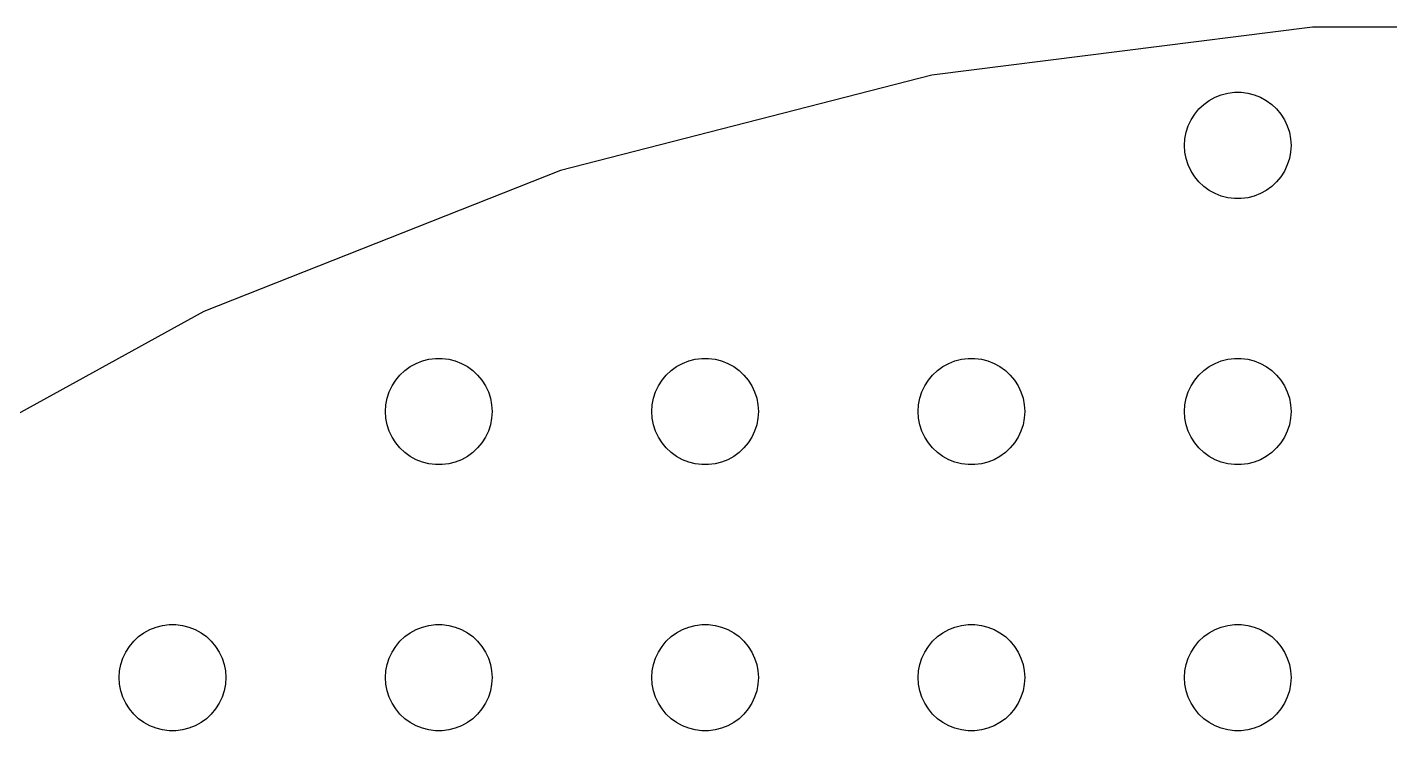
# Model space of a CAD drawing. Header units: metres. Extents: x -172 to 172, y -172 to 172.
# Drawn here: x -83.2 to -6.4, y 132 to 171.7 of the extents above; entities that cross this region are included whole.
import ezdxf

# ---------------------------------------------------------------- set-up
doc = ezdxf.new("R2010")
doc.units = ezdxf.units.M

msp = doc.modelspace()

# ---------------------------------------------------------------- linework, layer by layer
for p, q in [((-10.8, 171.661), (-32.2296, 168.953)), ((10.8, 171.661), (-10.8, 171.661)), ((-32.2296, 168.953), (-53.1509, 163.582)), ((-17.1869, 167.054), (-16.9123, 167.312)), ((-16.9123, 167.312), (-16.6075, 167.533)), ((-16.6075, 167.533), (-16.2773, 167.714)), ((-16.2773, 167.714), (-15.927, 167.853)), ((-15.927, 167.853), (-15.5621, 167.947)), ((-15.5621, 167.947), (-15.1884, 167.994)), ((-15.1884, 167.994), (-14.8116, 167.994)), ((-14.8116, 167.994), (-14.4379, 167.947)), ((-14.4379, 167.947), (-14.0729, 167.853)), ((-14.0729, 167.853), (-13.7227, 167.714)), ((-13.7227, 167.714), (-13.3925, 167.533)), ((-13.3925, 167.533), (-13.0877, 167.312)), ((-13.0877, 167.312), (-12.8131, 167.054)), ((-17.6289, 166.445), (-17.427, 166.763)), ((-17.427, 166.763), (-17.1869, 167.054)), ((-12.8131, 167.054), (-12.5729, 166.763)), ((-12.5729, 166.763), (-12.3711, 166.445)), ((-17.9057, 165.746), (-17.7893, 166.104)), ((-17.7893, 166.104), (-17.6289, 166.445)), ((-12.3711, 166.445), (-12.2107, 166.104)), ((-12.2107, 166.104), (-12.0942, 165.746)), ((-18, 165), (-17.9763, 165.376)), ((-17.9763, 164.624), (-18, 165)), ((-17.9763, 165.376), (-17.9057, 165.746)), ((-12.0942, 165.746), (-12.0237, 165.376)), ((-12.0237, 165.376), (-12, 165)), ((-12, 165), (-12.0237, 164.624)), ((-17.9057, 164.254), (-17.9763, 164.624)), ((-17.7893, 163.896), (-17.9057, 164.254)), ((-12.0942, 164.254), (-12.2107, 163.896)), ((-12.0237, 164.624), (-12.0942, 164.254)), ((-53.1509, 163.582), (-73.234, 155.63)), ((-17.6289, 163.555), (-17.7893, 163.896)), ((-17.427, 163.237), (-17.6289, 163.555)), ((-12.3711, 163.555), (-12.5729, 163.237)), ((-12.2107, 163.896), (-12.3711, 163.555)), ((-17.1869, 162.946), (-17.427, 163.237)), ((-16.9123, 162.688), (-17.1869, 162.946)), ((-12.8131, 162.946), (-13.0877, 162.688)), ((-12.5729, 163.237), (-12.8131, 162.946)), ((-16.6075, 162.467), (-16.9123, 162.688)), ((-16.2773, 162.286), (-16.6075, 162.467)), ((-15.927, 162.147), (-16.2773, 162.286)), ((-15.5621, 162.053), (-15.927, 162.147)), ((-15.1884, 162.006), (-15.5621, 162.053)), ((-14.8116, 162.006), (-15.1884, 162.006)), ((-14.4379, 162.053), (-14.8116, 162.006)), ((-14.0729, 162.147), (-14.4379, 162.053)), ((-13.7227, 162.286), (-14.0729, 162.147)), ((-13.3925, 162.467), (-13.7227, 162.286)), ((-13.0877, 162.688), (-13.3925, 162.467)), ((-73.234, 155.63), (-92.1622, 145.224)), ((-61.2773, 152.714), (-60.927, 152.853)), ((-60.927, 152.853), (-60.5621, 152.947)), ((-60.5621, 152.947), (-60.1884, 152.994)), ((-60.1884, 152.994), (-59.8116, 152.994)), ((-59.8116, 152.994), (-59.4379, 152.947)), ((-59.4379, 152.947), (-59.0729, 152.853)), ((-59.0729, 152.853), (-58.7227, 152.714)), ((-46.2773, 152.714), (-45.927, 152.853)), ((-45.927, 152.853), (-45.5621, 152.947)), ((-45.5621, 152.947), (-45.1884, 152.994)), ((-45.1884, 152.994), (-44.8116, 152.994)), ((-44.8116, 152.994), (-44.4379, 152.947)), ((-44.4379, 152.947), (-44.0729, 152.853)), ((-44.0729, 152.853), (-43.7227, 152.714)), ((-31.2773, 152.714), (-30.927, 152.853)), ((-30.927, 152.853), (-30.5621, 152.947)), ((-30.5621, 152.947), (-30.1884, 152.994)), ((-30.1884, 152.994), (-29.8116, 152.994)), ((-29.8116, 152.994), (-29.4379, 152.947)), ((-29.4379, 152.947), (-29.0729, 152.853)), ((-29.0729, 152.853), (-28.7227, 152.714)), ((-16.2773, 152.714), (-15.927, 152.853)), ((-15.927, 152.853), (-15.5621, 152.947)), ((-15.5621, 152.947), (-15.1884, 152.994)), ((-15.1884, 152.994), (-14.8116, 152.994)), ((-14.8116, 152.994), (-14.4379, 152.947)), ((-14.4379, 152.947), (-14.0729, 152.853)), ((-14.0729, 152.853), (-13.7227, 152.714)), ((-62.427, 151.763), (-62.1869, 152.054)), ((-62.1869, 152.054), (-61.9123, 152.312)), ((-61.9123, 152.312), (-61.6075, 152.533)), ((-61.6075, 152.533), (-61.2773, 152.714)), ((-58.7227, 152.714), (-58.3925, 152.533)), ((-58.3925, 152.533), (-58.0877, 152.312)), ((-58.0877, 152.312), (-57.8131, 152.054)), ((-57.8131, 152.054), (-57.5729, 151.763)), ((-47.427, 151.763), (-47.1869, 152.054)), ((-47.1869, 152.054), (-46.9123, 152.312)), ((-46.9123, 152.312), (-46.6075, 152.533)), ((-46.6075, 152.533), (-46.2773, 152.714)), ((-43.7227, 152.714), (-43.3925, 152.533)), ((-43.3925, 152.533), (-43.0877, 152.312)), ((-43.0877, 152.312), (-42.8131, 152.054)), ((-42.8131, 152.054), (-42.5729, 151.763)), ((-32.427, 151.763), (-32.1869, 152.054)), ((-32.1869, 152.054), (-31.9123, 152.312)), ((-31.9123, 152.312), (-31.6075, 152.533)), ((-31.6075, 152.533), (-31.2773, 152.714)), ((-28.7227, 152.714), (-28.3925, 152.533)), ((-28.3925, 152.533), (-28.0877, 152.312)), ((-28.0877, 152.312), (-27.8131, 152.054)), ((-27.8131, 152.054), (-27.5729, 151.763)), ((-17.427, 151.763), (-17.1869, 152.054)), ((-17.1869, 152.054), (-16.9123, 152.312)), ((-16.9123, 152.312), (-16.6075, 152.533)), ((-16.6075, 152.533), (-16.2773, 152.714)), ((-13.7227, 152.714), (-13.3925, 152.533)), ((-13.3925, 152.533), (-13.0877, 152.312)), ((-13.0877, 152.312), (-12.8131, 152.054)), ((-12.8131, 152.054), (-12.5729, 151.763)), ((-62.7893, 151.104), (-62.6289, 151.445)), ((-62.6289, 151.445), (-62.427, 151.763)), ((-57.5729, 151.763), (-57.3711, 151.445)), ((-57.3711, 151.445), (-57.2107, 151.104)), ((-47.7893, 151.104), (-47.6289, 151.445)), ((-47.6289, 151.445), (-47.427, 151.763)), ((-42.5729, 151.763), (-42.3711, 151.445)), ((-42.3711, 151.445), (-42.2107, 151.104)), ((-32.7893, 151.104), (-32.6289, 151.445)), ((-32.6289, 151.445), (-32.427, 151.763)), ((-27.5729, 151.763), (-27.3711, 151.445)), ((-27.3711, 151.445), (-27.2107, 151.104)), ((-17.7893, 151.104), (-17.6289, 151.445)), ((-17.6289, 151.445), (-17.427, 151.763)), ((-12.5729, 151.763), (-12.3711, 151.445)), ((-12.3711, 151.445), (-12.2107, 151.104)), ((-62.9763, 150.376), (-62.9057, 150.746)), ((-62.9057, 150.746), (-62.7893, 151.104)), ((-57.2107, 151.104), (-57.0942, 150.746)), ((-57.0942, 150.746), (-57.0237, 150.376)), ((-47.9763, 150.376), (-47.9057, 150.746)), ((-47.9057, 150.746), (-47.7893, 151.104)), ((-42.2107, 151.104), (-42.0942, 150.746)), ((-42.0942, 150.746), (-42.0237, 150.376)), ((-32.9763, 150.376), (-32.9057, 150.746)), ((-32.9057, 150.746), (-32.7893, 151.104)), ((-27.2107, 151.104), (-27.0942, 150.746)), ((-27.0942, 150.746), (-27.0237, 150.376)), ((-17.9763, 150.376), (-17.9057, 150.746)), ((-17.9057, 150.746), (-17.7893, 151.104)), ((-12.2107, 151.104), (-12.0942, 150.746)), ((-12.0942, 150.746), (-12.0237, 150.376)), ((-63, 150), (-62.9763, 150.376)), ((-62.9763, 149.624), (-63, 150)), ((-57.0237, 150.376), (-57, 150)), ((-57, 150), (-57.0237, 149.624)), ((-48, 150), (-47.9763, 150.376)), ((-47.9763, 149.624), (-48, 150)), ((-42.0237, 150.376), (-42, 150)), ((-42, 150), (-42.0237, 149.624)), ((-33, 150), (-32.9763, 150.376)), ((-32.9763, 149.624), (-33, 150)), ((-27.0237, 150.376), (-27, 150)), ((-27, 150), (-27.0237, 149.624)), ((-18, 150), (-17.9763, 150.376)), ((-17.9763, 149.624), (-18, 150)), ((-12.0237, 150.376), (-12, 150)), ((-12, 150), (-12.0237, 149.624)), ((-62.9057, 149.254), (-62.9763, 149.624)), ((-62.7893, 148.896), (-62.9057, 149.254)), ((-62.6289, 148.555), (-62.7893, 148.896)), ((-57.2107, 148.896), (-57.3711, 148.555)), ((-57.0942, 149.254), (-57.2107, 148.896)), ((-57.0237, 149.624), (-57.0942, 149.254)), ((-47.9057, 149.254), (-47.9763, 149.624)), ((-47.7893, 148.896), (-47.9057, 149.254)), ((-47.6289, 148.555), (-47.7893, 148.896)), ((-42.2107, 148.896), (-42.3711, 148.555)), ((-42.0942, 149.254), (-42.2107, 148.896)), ((-42.0237, 149.624), (-42.0942, 149.254)), ((-32.9057, 149.254), (-32.9763, 149.624)), ((-32.7893, 148.896), (-32.9057, 149.254)), ((-32.6289, 148.555), (-32.7893, 148.896)), ((-27.2107, 148.896), (-27.3711, 148.555)), ((-27.0942, 149.254), (-27.2107, 148.896)), ((-27.0237, 149.624), (-27.0942, 149.254)), ((-17.9057, 149.254), (-17.9763, 149.624)), ((-17.7893, 148.896), (-17.9057, 149.254)), ((-17.6289, 148.555), (-17.7893, 148.896)), ((-12.2107, 148.896), (-12.3711, 148.555)), ((-12.0942, 149.254), (-12.2107, 148.896)), ((-12.0237, 149.624), (-12.0942, 149.254)), ((-62.427, 148.237), (-62.6289, 148.555)), ((-62.1869, 147.946), (-62.427, 148.237)), ((-57.5729, 148.237), (-57.8131, 147.946)), ((-57.3711, 148.555), (-57.5729, 148.237)), ((-47.427, 148.237), (-47.6289, 148.555)), ((-47.1869, 147.946), (-47.427, 148.237)), ((-42.5729, 148.237), (-42.8131, 147.946)), ((-42.3711, 148.555), (-42.5729, 148.237)), ((-32.427, 148.237), (-32.6289, 148.555)), ((-32.1869, 147.946), (-32.427, 148.237)), ((-27.5729, 148.237), (-27.8131, 147.946)), ((-27.3711, 148.555), (-27.5729, 148.237)), ((-17.427, 148.237), (-17.6289, 148.555)), ((-17.1869, 147.946), (-17.427, 148.237)), ((-12.5729, 148.237), (-12.8131, 147.946)), ((-12.3711, 148.555), (-12.5729, 148.237)), ((-61.9123, 147.688), (-62.1869, 147.946)), ((-61.6075, 147.467), (-61.9123, 147.688)), ((-61.2773, 147.286), (-61.6075, 147.467)), ((-58.3925, 147.467), (-58.7227, 147.286)), ((-58.0877, 147.688), (-58.3925, 147.467)), ((-57.8131, 147.946), (-58.0877, 147.688)), ((-46.9123, 147.688), (-47.1869, 147.946)), ((-46.6075, 147.467), (-46.9123, 147.688)), ((-46.2773, 147.286), (-46.6075, 147.467)), ((-43.3925, 147.467), (-43.7227, 147.286)), ((-43.0877, 147.688), (-43.3925, 147.467)), ((-42.8131, 147.946), (-43.0877, 147.688)), ((-31.9123, 147.688), (-32.1869, 147.946)), ((-31.6075, 147.467), (-31.9123, 147.688)), ((-31.2773, 147.286), (-31.6075, 147.467)), ((-28.3925, 147.467), (-28.7227, 147.286)), ((-28.0877, 147.688), (-28.3925, 147.467)), ((-27.8131, 147.946), (-28.0877, 147.688)), ((-16.9123, 147.688), (-17.1869, 147.946)), ((-16.6075, 147.467), (-16.9123, 147.688)), ((-16.2773, 147.286), (-16.6075, 147.467)), ((-13.3925, 147.467), (-13.7227, 147.286)), ((-13.0877, 147.688), (-13.3925, 147.467)), ((-12.8131, 147.946), (-13.0877, 147.688)), ((-60.927, 147.147), (-61.2773, 147.286)), ((-60.5621, 147.053), (-60.927, 147.147)), ((-60.1884, 147.006), (-60.5621, 147.053)), ((-59.8116, 147.006), (-60.1884, 147.006)), ((-59.4379, 147.053), (-59.8116, 147.006)), ((-59.0729, 147.147), (-59.4379, 147.053)), ((-58.7227, 147.286), (-59.0729, 147.147)), ((-45.927, 147.147), (-46.2773, 147.286)), ((-45.5621, 147.053), (-45.927, 147.147)), ((-45.1884, 147.006), (-45.5621, 147.053)), ((-44.8116, 147.006), (-45.1884, 147.006)), ((-44.4379, 147.053), (-44.8116, 147.006)), ((-44.0729, 147.147), (-44.4379, 147.053)), ((-43.7227, 147.286), (-44.0729, 147.147)), ((-30.927, 147.147), (-31.2773, 147.286)), ((-30.5621, 147.053), (-30.927, 147.147)), ((-30.1884, 147.006), (-30.5621, 147.053)), ((-29.8116, 147.006), (-30.1884, 147.006)), ((-29.4379, 147.053), (-29.8116, 147.006)), ((-29.0729, 147.147), (-29.4379, 147.053)), ((-28.7227, 147.286), (-29.0729, 147.147)), ((-15.927, 147.147), (-16.2773, 147.286)), ((-15.5621, 147.053), (-15.927, 147.147)), ((-15.1884, 147.006), (-15.5621, 147.053)), ((-14.8116, 147.006), (-15.1884, 147.006)), ((-14.4379, 147.053), (-14.8116, 147.006)), ((-14.0729, 147.147), (-14.4379, 147.053)), ((-13.7227, 147.286), (-14.0729, 147.147)), ((-76.9123, 137.312), (-76.6075, 137.533)), ((-76.6075, 137.533), (-76.2773, 137.714)), ((-76.2773, 137.714), (-75.927, 137.853)), ((-75.927, 137.853), (-75.5621, 137.947)), ((-75.5621, 137.947), (-75.1884, 137.994)), ((-75.1884, 137.994), (-74.8116, 137.994)), ((-74.8116, 137.994), (-74.4379, 137.947)), ((-74.4379, 137.947), (-74.073, 137.853)), ((-74.073, 137.853), (-73.7227, 137.714)), ((-73.7227, 137.714), (-73.3925, 137.533)), ((-73.3925, 137.533), (-73.0877, 137.312)), ((-61.9123, 137.312), (-61.6075, 137.533)), ((-61.6075, 137.533), (-61.2773, 137.714)), ((-61.2773, 137.714), (-60.927, 137.853)), ((-60.927, 137.853), (-60.5621, 137.947)), ((-60.5621, 137.947), (-60.1884, 137.994)), ((-60.1884, 137.994), (-59.8116, 137.994)), ((-59.8116, 137.994), (-59.4379, 137.947)), ((-59.4379, 137.947), (-59.0729, 137.853)), ((-59.0729, 137.853), (-58.7227, 137.714)), ((-58.7227, 137.714), (-58.3925, 137.533)), ((-58.3925, 137.533), (-58.0877, 137.312)), ((-46.9123, 137.312), (-46.6075, 137.533)), ((-46.6075, 137.533), (-46.2773, 137.714)), ((-46.2773, 137.714), (-45.927, 137.853)), ((-45.927, 137.853), (-45.5621, 137.947)), ((-45.5621, 137.947), (-45.1884, 137.994)), ((-45.1884, 137.994), (-44.8116, 137.994)), ((-44.8116, 137.994), (-44.4379, 137.947)), ((-44.4379, 137.947), (-44.0729, 137.853)), ((-44.0729, 137.853), (-43.7227, 137.714)), ((-43.7227, 137.714), (-43.3925, 137.533)), ((-43.3925, 137.533), (-43.0877, 137.312)), ((-31.9123, 137.312), (-31.6075, 137.533)), ((-31.6075, 137.533), (-31.2773, 137.714)), ((-31.2773, 137.714), (-30.927, 137.853)), ((-30.927, 137.853), (-30.5621, 137.947)), ((-30.5621, 137.947), (-30.1884, 137.994)), ((-30.1884, 137.994), (-29.8116, 137.994)), ((-29.8116, 137.994), (-29.4379, 137.947)), ((-29.4379, 137.947), (-29.0729, 137.853)), ((-29.0729, 137.853), (-28.7227, 137.714)), ((-28.7227, 137.714), (-28.3925, 137.533)), ((-28.3925, 137.533), (-28.0877, 137.312)), ((-16.9123, 137.312), (-16.6075, 137.533)), ((-16.6075, 137.533), (-16.2773, 137.714)), ((-16.2773, 137.714), (-15.927, 137.853)), ((-15.927, 137.853), (-15.5621, 137.947)), ((-15.5621, 137.947), (-15.1884, 137.994)), ((-15.1884, 137.994), (-14.8116, 137.994)), ((-14.8116, 137.994), (-14.4379, 137.947)), ((-14.4379, 137.947), (-14.0729, 137.853)), ((-14.0729, 137.853), (-13.7227, 137.714)), ((-13.7227, 137.714), (-13.3925, 137.533)), ((-13.3925, 137.533), (-13.0877, 137.312)), ((-77.6289, 136.445), (-77.427, 136.763)), ((-77.427, 136.763), (-77.1869, 137.054)), ((-77.1869, 137.054), (-76.9123, 137.312)), ((-73.0877, 137.312), (-72.8131, 137.054)), ((-72.8131, 137.054), (-72.573, 136.763)), ((-72.573, 136.763), (-72.3711, 136.445)), ((-62.6289, 136.445), (-62.427, 136.763)), ((-62.427, 136.763), (-62.1869, 137.054)), ((-62.1869, 137.054), (-61.9123, 137.312)), ((-58.0877, 137.312), (-57.8131, 137.054)), ((-57.8131, 137.054), (-57.5729, 136.763)), ((-57.5729, 136.763), (-57.3711, 136.445)), ((-47.6289, 136.445), (-47.427, 136.763)), ((-47.427, 136.763), (-47.1869, 137.054)), ((-47.1869, 137.054), (-46.9123, 137.312)), ((-43.0877, 137.312), (-42.8131, 137.054)), ((-42.8131, 137.054), (-42.5729, 136.763)), ((-42.5729, 136.763), (-42.3711, 136.445)), ((-32.6289, 136.445), (-32.427, 136.763)), ((-32.427, 136.763), (-32.1869, 137.054)), ((-32.1869, 137.054), (-31.9123, 137.312)), ((-28.0877, 137.312), (-27.8131, 137.054)), ((-27.8131, 137.054), (-27.5729, 136.763)), ((-27.5729, 136.763), (-27.3711, 136.445)), ((-17.6289, 136.445), (-17.427, 136.763)), ((-17.427, 136.763), (-17.1869, 137.054)), ((-17.1869, 137.054), (-16.9123, 137.312)), ((-13.0877, 137.312), (-12.8131, 137.054)), ((-12.8131, 137.054), (-12.5729, 136.763)), ((-12.5729, 136.763), (-12.3711, 136.445)), ((-77.9057, 135.746), (-77.7893, 136.104)), ((-77.7893, 136.104), (-77.6289, 136.445)), ((-72.3711, 136.445), (-72.2107, 136.104)), ((-72.2107, 136.104), (-72.0943, 135.746)), ((-62.9057, 135.746), (-62.7893, 136.104)), ((-62.7893, 136.104), (-62.6289, 136.445)), ((-57.3711, 136.445), (-57.2107, 136.104)), ((-57.2107, 136.104), (-57.0942, 135.746)), ((-47.9057, 135.746), (-47.7893, 136.104)), ((-47.7893, 136.104), (-47.6289, 136.445)), ((-42.3711, 136.445), (-42.2107, 136.104)), ((-42.2107, 136.104), (-42.0942, 135.746)), ((-32.9057, 135.746), (-32.7893, 136.104)), ((-32.7893, 136.104), (-32.6289, 136.445)), ((-27.3711, 136.445), (-27.2107, 136.104)), ((-27.2107, 136.104), (-27.0942, 135.746)), ((-17.9057, 135.746), (-17.7893, 136.104)), ((-17.7893, 136.104), (-17.6289, 136.445)), ((-12.3711, 136.445), (-12.2107, 136.104)), ((-12.2107, 136.104), (-12.0942, 135.746)), ((-78, 135), (-77.9763, 135.376)), ((-77.9763, 135.376), (-77.9057, 135.746)), ((-72.0943, 135.746), (-72.0237, 135.376)), ((-72.0237, 135.376), (-72, 135)), ((-63, 135), (-62.9763, 135.376)), ((-62.9763, 135.376), (-62.9057, 135.746)), ((-57.0942, 135.746), (-57.0237, 135.376)), ((-57.0237, 135.376), (-57, 135)), ((-48, 135), (-47.9763, 135.376)), ((-47.9763, 135.376), (-47.9057, 135.746)), ((-42.0942, 135.746), (-42.0237, 135.376)), ((-42.0237, 135.376), (-42, 135)), ((-33, 135), (-32.9763, 135.376)), ((-32.9763, 135.376), (-32.9057, 135.746)), ((-27.0942, 135.746), (-27.0237, 135.376)), ((-27.0237, 135.376), (-27, 135)), ((-18, 135), (-17.9763, 135.376)), ((-17.9763, 135.376), (-17.9057, 135.746)), ((-12.0942, 135.746), (-12.0237, 135.376)), ((-12.0237, 135.376), (-12, 135)), ((-77.9763, 134.624), (-78, 135)), ((-77.9057, 134.254), (-77.9763, 134.624)), ((-72.0237, 134.624), (-72.0943, 134.254)), ((-72, 135), (-72.0237, 134.624)), ((-62.9763, 134.624), (-63, 135)), ((-62.9057, 134.254), (-62.9763, 134.624)), ((-57.0237, 134.624), (-57.0942, 134.254)), ((-57, 135), (-57.0237, 134.624)), ((-47.9763, 134.624), (-48, 135)), ((-47.9057, 134.254), (-47.9763, 134.624)), ((-42.0237, 134.624), (-42.0942, 134.254)), ((-42, 135), (-42.0237, 134.624)), ((-32.9763, 134.624), (-33, 135)), ((-32.9057, 134.254), (-32.9763, 134.624)), ((-27.0237, 134.624), (-27.0942, 134.254)), ((-27, 135), (-27.0237, 134.624)), ((-17.9763, 134.624), (-18, 135)), ((-17.9057, 134.254), (-17.9763, 134.624)), ((-12.0237, 134.624), (-12.0942, 134.254)), ((-12, 135), (-12.0237, 134.624)), ((-77.7893, 133.896), (-77.9057, 134.254)), ((-77.6289, 133.555), (-77.7893, 133.896)), ((-77.427, 133.237), (-77.6289, 133.555)), ((-72.3711, 133.555), (-72.573, 133.237)), ((-72.2107, 133.896), (-72.3711, 133.555)), ((-72.0943, 134.254), (-72.2107, 133.896)), ((-62.7893, 133.896), (-62.9057, 134.254)), ((-62.6289, 133.555), (-62.7893, 133.896)), ((-62.427, 133.237), (-62.6289, 133.555)), ((-57.3711, 133.555), (-57.5729, 133.237)), ((-57.2107, 133.896), (-57.3711, 133.555)), ((-57.0942, 134.254), (-57.2107, 133.896)), ((-47.7893, 133.896), (-47.9057, 134.254)), ((-47.6289, 133.555), (-47.7893, 133.896)), ((-47.427, 133.237), (-47.6289, 133.555)), ((-42.3711, 133.555), (-42.5729, 133.237)), ((-42.2107, 133.896), (-42.3711, 133.555)), ((-42.0942, 134.254), (-42.2107, 133.896)), ((-32.7893, 133.896), (-32.9057, 134.254)), ((-32.6289, 133.555), (-32.7893, 133.896)), ((-32.427, 133.237), (-32.6289, 133.555)), ((-27.3711, 133.555), (-27.5729, 133.237)), ((-27.2107, 133.896), (-27.3711, 133.555)), ((-27.0942, 134.254), (-27.2107, 133.896)), ((-17.7893, 133.896), (-17.9057, 134.254)), ((-17.6289, 133.555), (-17.7893, 133.896)), ((-17.427, 133.237), (-17.6289, 133.555)), ((-12.3711, 133.555), (-12.5729, 133.237)), ((-12.2107, 133.896), (-12.3711, 133.555)), ((-12.0942, 134.254), (-12.2107, 133.896)), ((-77.1869, 132.946), (-77.427, 133.237)), ((-76.9123, 132.688), (-77.1869, 132.946)), ((-72.8131, 132.946), (-73.0877, 132.688)), ((-72.573, 133.237), (-72.8131, 132.946)), ((-62.1869, 132.946), (-62.427, 133.237)), ((-61.9123, 132.688), (-62.1869, 132.946)), ((-57.8131, 132.946), (-58.0877, 132.688)), ((-57.5729, 133.237), (-57.8131, 132.946)), ((-47.1869, 132.946), (-47.427, 133.237)), ((-46.9123, 132.688), (-47.1869, 132.946)), ((-42.8131, 132.946), (-43.0877, 132.688)), ((-42.5729, 133.237), (-42.8131, 132.946)), ((-32.1869, 132.946), (-32.427, 133.237)), ((-31.9123, 132.688), (-32.1869, 132.946)), ((-27.8131, 132.946), (-28.0877, 132.688)), ((-27.5729, 133.237), (-27.8131, 132.946)), ((-17.1869, 132.946), (-17.427, 133.237)), ((-16.9123, 132.688), (-17.1869, 132.946)), ((-12.8131, 132.946), (-13.0877, 132.688)), ((-12.5729, 133.237), (-12.8131, 132.946)), ((-76.6075, 132.467), (-76.9123, 132.688)), ((-76.2773, 132.286), (-76.6075, 132.467)), ((-75.927, 132.147), (-76.2773, 132.286)), ((-75.5621, 132.053), (-75.927, 132.147)), ((-75.1884, 132.006), (-75.5621, 132.053)), ((-74.8116, 132.006), (-75.1884, 132.006)), ((-74.4379, 132.053), (-74.8116, 132.006)), ((-74.073, 132.147), (-74.4379, 132.053)), ((-73.7227, 132.286), (-74.073, 132.147)), ((-73.3925, 132.467), (-73.7227, 132.286)), ((-73.0877, 132.688), (-73.3925, 132.467)), ((-61.6075, 132.467), (-61.9123, 132.688)), ((-61.2773, 132.286), (-61.6075, 132.467)), ((-60.927, 132.147), (-61.2773, 132.286)), ((-60.5621, 132.053), (-60.927, 132.147)), ((-60.1884, 132.006), (-60.5621, 132.053)), ((-59.8116, 132.006), (-60.1884, 132.006)), ((-59.4379, 132.053), (-59.8116, 132.006)), ((-59.0729, 132.147), (-59.4379, 132.053)), ((-58.7227, 132.286), (-59.0729, 132.147)), ((-58.3925, 132.467), (-58.7227, 132.286)), ((-58.0877, 132.688), (-58.3925, 132.467)), ((-46.6075, 132.467), (-46.9123, 132.688)), ((-46.2773, 132.286), (-46.6075, 132.467)), ((-45.927, 132.147), (-46.2773, 132.286)), ((-45.5621, 132.053), (-45.927, 132.147)), ((-45.1884, 132.006), (-45.5621, 132.053)), ((-44.8116, 132.006), (-45.1884, 132.006)), ((-44.4379, 132.053), (-44.8116, 132.006)), ((-44.0729, 132.147), (-44.4379, 132.053)), ((-43.7227, 132.286), (-44.0729, 132.147)), ((-43.3925, 132.467), (-43.7227, 132.286)), ((-43.0877, 132.688), (-43.3925, 132.467)), ((-31.6075, 132.467), (-31.9123, 132.688)), ((-31.2773, 132.286), (-31.6075, 132.467)), ((-30.927, 132.147), (-31.2773, 132.286)), ((-30.5621, 132.053), (-30.927, 132.147)), ((-30.1884, 132.006), (-30.5621, 132.053)), ((-29.8116, 132.006), (-30.1884, 132.006)), ((-29.4379, 132.053), (-29.8116, 132.006)), ((-29.0729, 132.147), (-29.4379, 132.053)), ((-28.7227, 132.286), (-29.0729, 132.147)), ((-28.3925, 132.467), (-28.7227, 132.286)), ((-28.0877, 132.688), (-28.3925, 132.467)), ((-16.6075, 132.467), (-16.9123, 132.688)), ((-16.2773, 132.286), (-16.6075, 132.467)), ((-15.927, 132.147), (-16.2773, 132.286)), ((-15.5621, 132.053), (-15.927, 132.147)), ((-15.1884, 132.006), (-15.5621, 132.053)), ((-14.8116, 132.006), (-15.1884, 132.006)), ((-14.4379, 132.053), (-14.8116, 132.006)), ((-14.0729, 132.147), (-14.4379, 132.053)), ((-13.7227, 132.286), (-14.0729, 132.147)), ((-13.3925, 132.467), (-13.7227, 132.286)), ((-13.0877, 132.688), (-13.3925, 132.467))]:
    msp.add_line(p, q)

doc.saveas('drawing.dxf')
